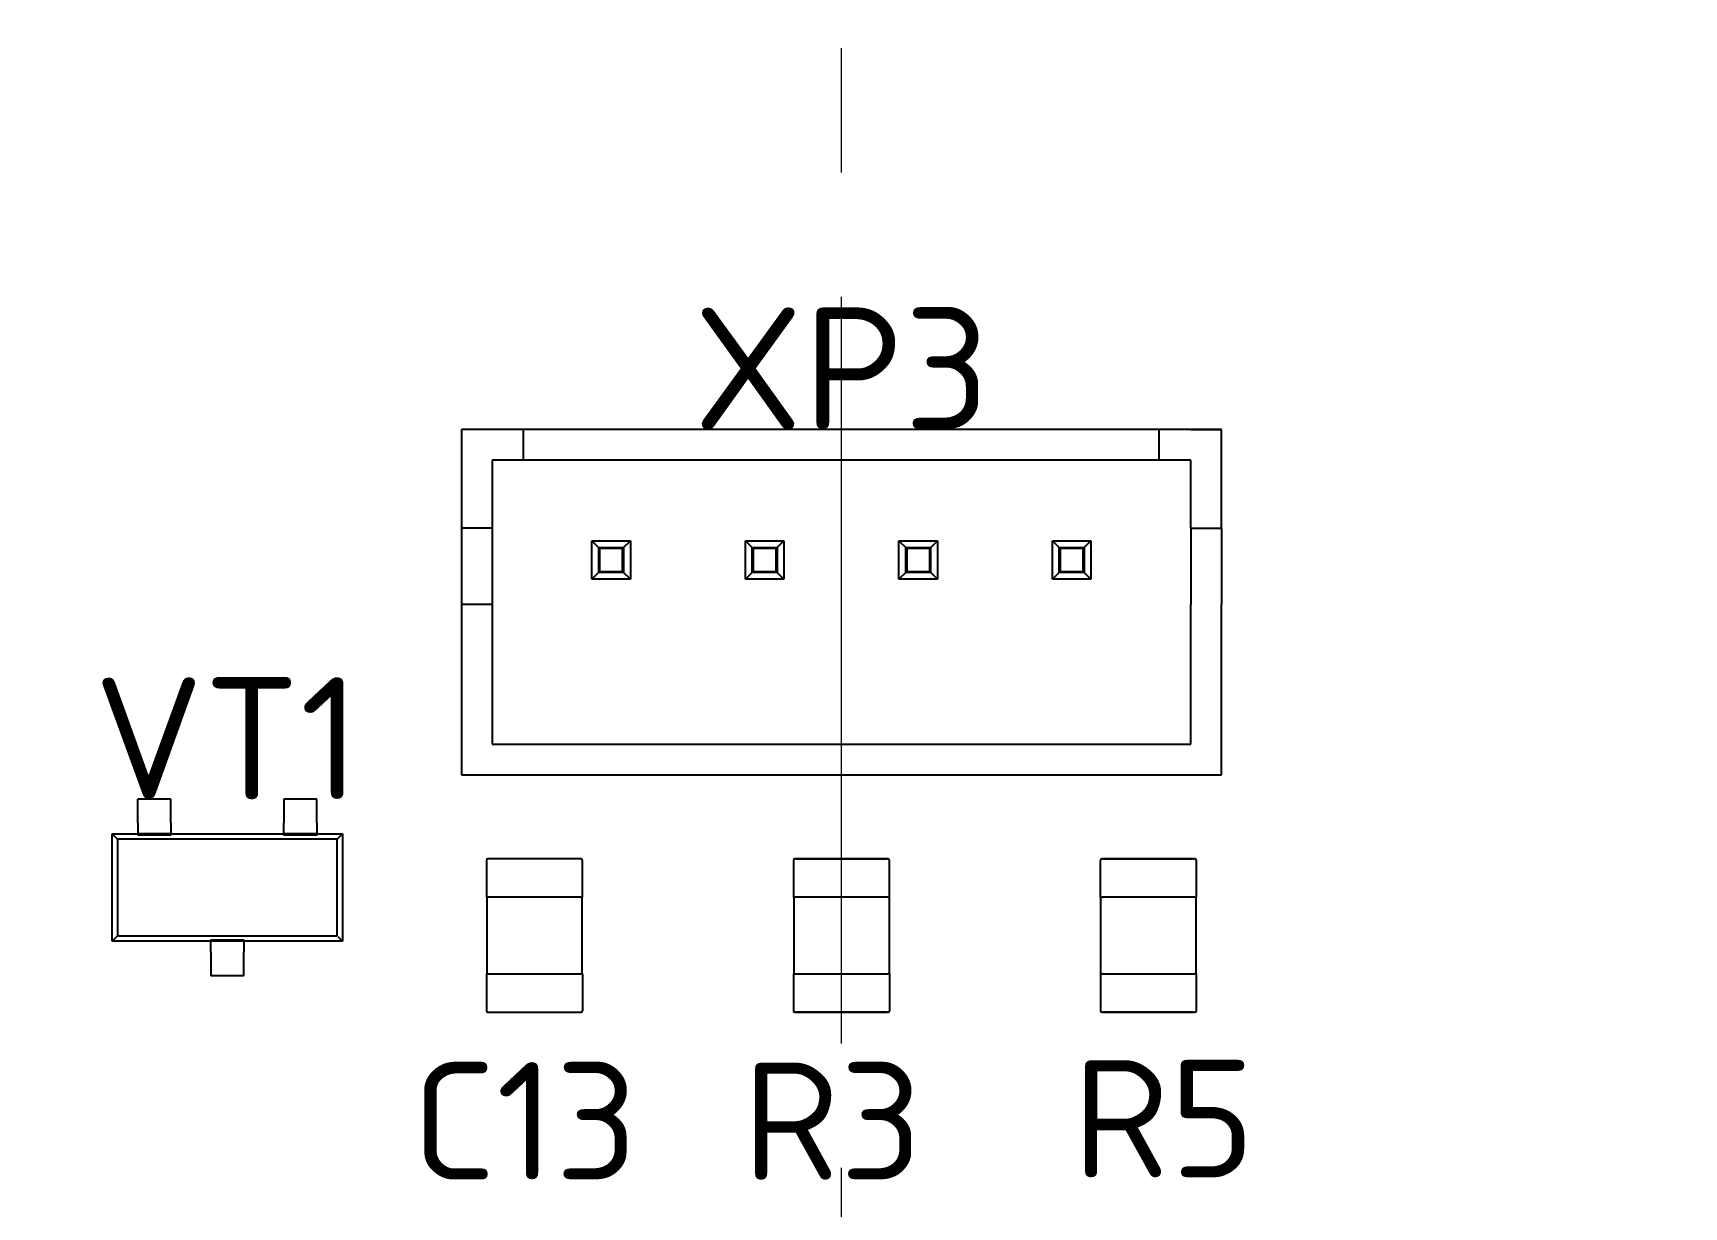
# Model space of a CAD drawing. Header units: millimetres. Extents: x -3633 to 871, y -630 to 261.
# Drawn here: x -1515.77 to -1473.66, y -273.23 to -243.27 of the extents above; entities that cross this region are included whole.
import ezdxf

# ---------------------------------------------------------------- set-up
doc = ezdxf.new("R2010")
doc.units = ezdxf.units.MM
doc.linetypes.add('CENTER2', pattern=[28.575, 19.05, -3.175, 3.175, -3.175])
for name, color, linetype, lineweight in [('Text', 7, 'Continuous', 18), ('Размерные линии', 7, 'Continuous', 15), ('Сплошная толстая основная', 7, 'Continuous', 70), ('Сплошная тонкая', 7, 'Continuous', 20)]:
    doc.layers.add(name, color=color, linetype=linetype, lineweight=lineweight)
doc.styles.add('Main', font='isocpeur.ttf', dxfattribs={"height": 3})
doc.dimstyles.new('ISO-25', dxfattribs={"dimtxt": 3, "dimasz": 4, "dimexe": 1.25, "dimexo": 0.625, "dimtad": 1, "dimtoh": 1, "dimtxsty": 'Main', "dimcen": 2.5, "dimadec": 0, "dimazin": 0, "dimtfac": 1, "dimtmove": 0, "dimatfit": 3, "dimfxl": 1, "dimarcsym": 0})

# ---------------------------------------------------------------- blocks, each defined once
blk = doc.blocks.new('*U98')
at = {"layer": 'Сплошная тонкая', "color": 0, "linetype": 'CENTER2', "transparency": 16777216}
blk.add_line((0, 21.538), (0, 111.496), dxfattribs=at)
blk = doc.blocks.new('*D110')
at = {"layer": 'Defpoints', "color": 0, "transparency": 16777216}
for p in [(-1387.458, -196.191), (-1602.838, -319.168), (-1387.458, -319.168)]:
    blk.add_point(p, dxfattribs=at)
at = {"layer": 'Размерные линии', "color": 0, "lineweight": -2, "transparency": 16777216}
for p, q in [((-1602.838, -318.543), (-1602.838, -194.941)), ((-1387.458, -318.543), (-1387.458, -194.941)), ((-1598.838, -196.191), (-1391.458, -196.191))]:
    blk.add_line(p, q, dxfattribs=at)
at = {"layer": 'Размерные линии', "color": 0, "transparency": 16777216}
for points in [[(-1598.838, -195.524), (-1598.838, -196.857), (-1602.838, -196.191)], [(-1391.458, -195.524), (-1391.458, -196.857), (-1387.458, -196.191)]]:
    blk.add_solid(points, dxfattribs=at)
at = {"layer": 'Размерные линии', "color": 0, "transparency": 16777216, "insert": (-1492.244, -194.066), "char_height": 3, "attachment_point": 5, "style": 'Main'}
blk.add_mtext('%%C110{\\H0.7x;\\S*^ ;}', dxfattribs=at)

msp = doc.modelspace()

# ---------------------------------------------------------------- linework, layer by layer
at = {"layer": 'Сплошная толстая основная', "color": 0, "linetype": 'Continuous'}
msp.add_circle((-1495.148, -319.168, 0), 107.69, dxfattribs=at)
at = {"layer": 'Сплошная тонкая', "color": 0, "linetype": 'Continuous', "lineweight": 25}
for p, q in [((-1498.329, -253.388, 0), (-1504.84, -253.388, 0)), ((-1504.84, -253.388, 0), (-1504.84, -255.903, 0)), ((-1503.254, -254.171, 0), (-1503.254, -253.388, 0)), ((-1491.966, -253.388, 0), (-1498.329, -253.388, 0)), ((-1485.456, -253.388, 0), (-1491.966, -253.388, 0)), ((-1487.041, -254.171, 0), (-1487.041, -253.388, 0)), ((-1486.239, -253.388, 0), (-1485.456, -253.388, 0)), ((-1485.456, -255.903, 0), (-1485.456, -253.388, 0)), ((-1498.329, -254.171, 0), (-1504.057, -254.171, 0)), ((-1504.057, -254.171, 0), (-1504.057, -255.903, 0)), ((-1491.966, -254.171, 0), (-1498.329, -254.171, 0)), ((-1486.239, -254.171, 0), (-1491.966, -254.171, 0)), ((-1486.239, -255.903, 0), (-1486.239, -254.171, 0)), ((-1504.84, -255.903, 0), (-1504.84, -257.855, 0)), ((-1504.057, -255.903, 0), (-1504.84, -255.903, 0)), ((-1504.057, -255.903, 0), (-1504.057, -257.855, 0)), ((-1486.239, -255.903, 0), (-1486.239, -257.855, 0)), ((-1486.239, -255.903, 0), (-1485.456, -255.903, 0)), ((-1485.456, -255.903, 0), (-1485.456, -257.855, 0)), ((-1501.511, -256.227, 0), (-1500.532, -256.227, 0)), ((-1501.511, -257.206, 0), (-1501.511, -256.227, 0)), ((-1501.511, -256.227, 0), (-1501.315, -256.423, 0)), ((-1501.339, -256.4, 0), (-1500.705, -256.4, 0)), ((-1501.339, -257.034, 0), (-1501.339, -256.4, 0)), ((-1500.728, -256.423, 0), (-1501.315, -256.423, 0)), ((-1501.315, -256.423, 0), (-1501.315, -257.01, 0)), ((-1500.532, -256.227, 0), (-1500.728, -256.423, 0)), ((-1500.728, -257.01, 0), (-1500.728, -256.423, 0)), ((-1500.705, -256.4, 0), (-1500.705, -257.034, 0)), ((-1500.532, -256.227, 0), (-1500.532, -257.206, 0)), ((-1497.595, -256.227, 0), (-1496.616, -256.227, 0)), ((-1497.595, -257.206, 0), (-1497.595, -256.227, 0)), ((-1497.595, -256.227, 0), (-1497.399, -256.423, 0)), ((-1497.423, -256.4, 0), (-1496.789, -256.4, 0)), ((-1497.423, -257.034, 0), (-1497.423, -256.4, 0)), ((-1496.812, -256.423, 0), (-1497.399, -256.423, 0)), ((-1497.399, -256.423, 0), (-1497.399, -257.01, 0)), ((-1496.616, -256.227, 0), (-1496.812, -256.423, 0)), ((-1496.812, -257.01, 0), (-1496.812, -256.423, 0)), ((-1496.789, -256.4, 0), (-1496.789, -257.034, 0)), ((-1496.616, -256.227, 0), (-1496.616, -257.206, 0)), ((-1493.679, -256.227, 0), (-1493.483, -256.423, 0)), ((-1493.679, -257.206, 0), (-1493.679, -256.227, 0)), ((-1493.679, -256.227, 0), (-1492.7, -256.227, 0)), ((-1493.507, -256.4, 0), (-1492.873, -256.4, 0)), ((-1493.507, -257.034, 0), (-1493.507, -256.4, 0)), ((-1492.896, -256.423, 0), (-1493.483, -256.423, 0)), ((-1493.483, -256.423, 0), (-1493.483, -257.01, 0)), ((-1492.7, -256.227, 0), (-1492.896, -256.423, 0)), ((-1492.896, -257.01, 0), (-1492.896, -256.423, 0)), ((-1492.873, -256.4, 0), (-1492.873, -257.034, 0)), ((-1492.7, -256.227, 0), (-1492.7, -257.206, 0)), ((-1489.763, -256.227, 0), (-1489.567, -256.423, 0)), ((-1489.763, -257.206, 0), (-1489.763, -256.227, 0)), ((-1489.763, -256.227, 0), (-1488.784, -256.227, 0)), ((-1489.591, -256.4, 0), (-1488.957, -256.4, 0)), ((-1489.591, -257.034, 0), (-1489.591, -256.4, 0)), ((-1488.98, -256.423, 0), (-1489.567, -256.423, 0)), ((-1489.567, -256.423, 0), (-1489.567, -257.01, 0)), ((-1488.784, -256.227, 0), (-1488.98, -256.423, 0)), ((-1488.98, -257.01, 0), (-1488.98, -256.423, 0)), ((-1488.957, -256.4, 0), (-1488.957, -257.034, 0)), ((-1488.784, -256.227, 0), (-1488.784, -257.206, 0)), ((-1501.315, -257.01, 0), (-1501.511, -257.206, 0)), ((-1500.532, -257.206, 0), (-1501.511, -257.206, 0)), ((-1500.705, -257.034, 0), (-1501.339, -257.034, 0)), ((-1501.315, -257.01, 0), (-1500.728, -257.01, 0)), ((-1500.728, -257.01, 0), (-1500.532, -257.206, 0)), ((-1497.399, -257.01, 0), (-1497.595, -257.206, 0)), ((-1496.616, -257.206, 0), (-1497.595, -257.206, 0)), ((-1496.789, -257.034, 0), (-1497.423, -257.034, 0)), ((-1497.399, -257.01, 0), (-1496.812, -257.01, 0)), ((-1496.812, -257.01, 0), (-1496.616, -257.206, 0)), ((-1493.483, -257.01, 0), (-1493.679, -257.206, 0)), ((-1492.7, -257.206, 0), (-1493.679, -257.206, 0)), ((-1492.873, -257.034, 0), (-1493.507, -257.034, 0)), ((-1493.483, -257.01, 0), (-1492.896, -257.01, 0)), ((-1492.896, -257.01, 0), (-1492.7, -257.206, 0)), ((-1489.567, -257.01, 0), (-1489.763, -257.206, 0)), ((-1488.784, -257.206, 0), (-1489.763, -257.206, 0)), ((-1488.957, -257.034, 0), (-1489.591, -257.034, 0)), ((-1489.567, -257.01, 0), (-1488.98, -257.01, 0)), ((-1488.98, -257.01, 0), (-1488.784, -257.206, 0)), ((-1504.057, -257.855, 0), (-1504.84, -257.855, 0)), ((-1504.84, -257.855, 0), (-1504.84, -262.199, 0)), ((-1504.057, -257.855, 0), (-1504.057, -261.416, 0)), ((-1486.239, -261.416, 0), (-1486.239, -257.855, 0)), ((-1485.456, -262.199, 0), (-1485.456, -257.855, 0)), ((-1504.057, -261.416, 0), (-1486.239, -261.416, 0)), ((-1504.84, -262.199, 0), (-1485.456, -262.199, 0)), ((-1512.252, -262.823, 0), (-1513.094, -262.823, 0)), ((-1513.094, -263.179, 0), (-1513.094, -262.823, 0)), ((-1513.094, -263.372, 0), (-1513.094, -263.179, 0)), ((-1512.252, -263.179, 0), (-1512.252, -262.823, 0)), ((-1512.252, -263.372, 0), (-1512.252, -263.179, 0)), ((-1508.531, -262.823, 0), (-1509.373, -262.823, 0)), ((-1509.373, -262.823, 0), (-1509.373, -263.179, 0)), ((-1509.373, -263.179, 0), (-1509.373, -263.372, 0)), ((-1508.531, -263.179, 0), (-1508.531, -262.823, 0)), ((-1508.531, -263.372, 0), (-1508.531, -263.179, 0)), ((-1513.094, -263.425, 0), (-1513.094, -263.372, 0)), ((-1513.094, -263.425, 0), (-1513.094, -263.737, 0)), ((-1512.252, -263.425, 0), (-1512.252, -263.372, 0)), ((-1512.252, -263.425, 0), (-1512.252, -263.737, 0)), ((-1509.373, -263.372, 0), (-1509.373, -263.425, 0)), ((-1509.373, -263.737, 0), (-1509.373, -263.425, 0)), ((-1508.531, -263.425, 0), (-1508.531, -263.372, 0)), ((-1508.531, -263.425, 0), (-1508.531, -263.737, 0)), ((-1513.749, -263.704, 0), (-1513.094, -263.704, 0)), ((-1513.611, -263.842), (-1513.749, -263.704, 0)), ((-1513.749, -266.445, 0), (-1513.749, -263.704, 0)), ((-1508.014, -263.842, 0), (-1513.611, -263.842, 0)), ((-1513.611, -263.842, 0), (-1513.611, -266.307, 0)), ((-1512.252, -263.709, 0), (-1513.094, -263.709, 0)), ((-1512.252, -263.737, 0), (-1513.094, -263.737, 0)), ((-1512.252, -263.704, 0), (-1509.373, -263.704, 0)), ((-1508.531, -263.709, 0), (-1509.373, -263.709, 0)), ((-1508.531, -263.737, 0), (-1509.373, -263.737, 0)), ((-1508.531, -263.704, 0), (-1507.875, -263.704, 0)), ((-1508.014, -263.842), (-1507.875, -263.704, 0)), ((-1508.014, -266.307, 0), (-1508.014, -263.842, 0)), ((-1507.875, -263.704, 0), (-1507.875, -266.445, 0)), ((-1504.203, -264.383, 0), (-1504.203, -265.323, 0)), ((-1501.795, -264.344, 0), (-1504.164, -264.344, 0)), ((-1501.756, -265.323, 0), (-1501.756, -264.383, 0)), ((-1496.371, -264.383, 0), (-1496.371, -265.323, 0)), ((-1493.963, -264.344, 0), (-1496.332, -264.344, 0)), ((-1496.313, -264.344, 0), (-1493.983, -264.344, 0)), ((-1493.924, -265.323, 0), (-1493.924, -264.383, 0)), ((-1488.54, -265.323, 0), (-1488.54, -264.383, 0)), ((-1486.131, -264.344, 0), (-1488.5, -264.344, 0)), ((-1488.48, -264.344, 0), (-1486.15, -264.344, 0)), ((-1486.092, -265.323, 0), (-1486.092, -264.383, 0)), ((-1504.203, -265.323, 0), (-1504.164, -265.323, 0)), ((-1504.193, -265.323, 0), (-1504.193, -267.281, 0)), ((-1501.795, -265.323, 0), (-1504.164, -265.323, 0)), ((-1501.795, -265.323, 0), (-1501.756, -265.323, 0)), ((-1501.765, -265.323, 0), (-1501.765, -267.281, 0)), ((-1496.371, -265.323, 0), (-1496.332, -265.323, 0)), ((-1496.361, -265.323, 0), (-1496.361, -267.281, 0)), ((-1493.963, -265.323, 0), (-1496.332, -265.323, 0)), ((-1493.963, -265.323, 0), (-1493.924, -265.323, 0)), ((-1493.933, -265.323, 0), (-1493.933, -267.281, 0)), ((-1488.54, -265.323, 0), (-1488.5, -265.323, 0)), ((-1488.53, -267.281, 0), (-1488.53, -265.323, 0)), ((-1486.131, -265.323, 0), (-1488.5, -265.323, 0)), ((-1486.131, -265.323, 0), (-1486.092, -265.323, 0)), ((-1486.102, -267.281, 0), (-1486.102, -265.323, 0)), ((-1513.611, -266.307, 0), (-1513.749, -266.445, 0)), ((-1511.233, -266.445, 0), (-1513.749, -266.445, 0)), ((-1513.611, -266.307, 0), (-1508.014, -266.307, 0)), ((-1511.233, -266.412, 0), (-1510.391, -266.412, 0)), ((-1511.233, -266.724, 0), (-1511.233, -266.412, 0)), ((-1511.233, -266.44, 0), (-1510.391, -266.44, 0)), ((-1510.391, -266.412, 0), (-1510.391, -266.724, 0)), ((-1507.875, -266.445, 0), (-1510.391, -266.445, 0)), ((-1507.996, -266.324), (-1507.875, -266.445, 0)), ((-1511.233, -266.724, 0), (-1511.233, -266.776, 0)), ((-1511.233, -266.776, 0), (-1511.233, -266.969, 0)), ((-1511.233, -266.969, 0), (-1511.233, -267.326, 0)), ((-1510.391, -266.776, 0), (-1510.391, -266.724, 0)), ((-1510.391, -266.969, 0), (-1510.391, -266.776, 0)), ((-1510.391, -267.326, 0), (-1510.391, -266.969, 0)), ((-1510.391, -267.326, 0), (-1511.233, -267.326, 0)), ((-1504.164, -267.281, 0), (-1504.203, -267.281, 0)), ((-1504.203, -267.281, 0), (-1504.203, -268.221, 0)), ((-1504.164, -267.281, 0), (-1501.795, -267.281, 0)), ((-1501.756, -267.281, 0), (-1501.795, -267.281, 0)), ((-1501.756, -267.281, 0), (-1501.756, -268.221, 0)), ((-1496.332, -267.281, 0), (-1496.371, -267.281, 0)), ((-1496.371, -267.281, 0), (-1496.371, -268.221, 0)), ((-1496.332, -267.281, 0), (-1493.963, -267.281, 0)), ((-1493.924, -267.281, 0), (-1493.963, -267.281, 0)), ((-1493.924, -267.281, 0), (-1493.924, -268.221, 0)), ((-1488.5, -267.281, 0), (-1488.54, -267.281, 0)), ((-1488.54, -267.281, 0), (-1488.54, -268.221, 0)), ((-1488.5, -267.281, 0), (-1486.131, -267.281, 0)), ((-1486.092, -267.281, 0), (-1486.131, -267.281, 0)), ((-1486.092, -268.221, 0), (-1486.092, -267.281, 0)), ((-1504.164, -268.26, 0), (-1501.795, -268.26, 0)), ((-1496.332, -268.26, 0), (-1493.963, -268.26, 0)), ((-1493.983, -268.26, 0), (-1496.313, -268.26, 0)), ((-1488.5, -268.26, 0), (-1486.131, -268.26, 0)), ((-1486.15, -268.26, 0), (-1488.48, -268.26, 0))]:
    msp.add_line(p, q, dxfattribs=at)
at = {"layer": 'Сплошная тонкая', "linetype": 'CENTER2'}
msp.add_circle((-1495.148, -319.168, 0), 97.9, dxfattribs=at)
at = {"layer": 'Сплошная тонкая', "color": 0, "linetype": 'Continuous', "lineweight": 25}
for centre, radius, start, end in [((-1504.164, -264.383, 0), 0.0392, 90, 180), ((-1501.795, -264.383, 0), 0.0392, 0, 90), ((-1496.332, -264.383, 0), 0.0392, 90, 180), ((-1496.313, -264.353, 0), 0.00979, 90, 106.1924), ((-1493.983, -264.353, 0), 0.00979, 73.8061, 90), ((-1493.963, -264.383, 0), 0.0392, 0, 90), ((-1488.5, -264.383, 0), 0.0392, 90, 180), ((-1486.131, -264.383, 0), 0.0392, 0, 90), ((-1504.164, -268.221, 0), 0.0392, 180, 270), ((-1501.795, -268.221, 0), 0.0392, 270, 0), ((-1496.332, -268.221, 0), 0.0392, 180, 270), ((-1496.313, -268.25, 0), 0.00979, 180, 270), ((-1493.963, -268.221, 0), 0.0392, 270, 0), ((-1488.5, -268.221, 0), 0.0392, 180, 270), ((-1486.131, -268.221, 0), 0.0392, 270, 0), ((-1488.48, -268.25, 0), 0.00979, 253.8077, 270)]:
    msp.add_arc(centre, radius, start, end, dxfattribs=at)

# ---------------------------------------------------------------- block references
at = {"layer": 'Сплошная тонкая', "linetype": 'CENTER2'}
msp.add_blockref('*U98', (-1495.148, -319.168, 0), dxfattribs=at)

# ---------------------------------------------------------------- texts
at = {"layer": 'Text', "style": 'Main'}
for s, width, heights, insert, char_height, attachment_point in [('\\pxsm1.5;XP3', 3.115, [3.115], (-1495.148, -253.388, 0), 3.115, 8), ('\\pxsm2;VT1', 12.5865, [5.092], (-1510.812, -262.825, 0), 3.115, 8), ('\\pxqc;C13', 12.5865, [0], (-1503.226, -271.031), 3, 5), ('R3', 12.5865, [0], (-1495.377, -271.031), 3, 5), ('R5', 12.5865, [0], (-1486.924, -270.97), 3, 5)]:
    msp.add_mtext_dynamic_manual_height_columns(s, width=width, gutter_width=26.7, heights=heights, dxfattribs=dict(at, insert=insert, char_height=char_height, attachment_point=attachment_point))

# ---------------------------------------------------------------- dimensions: what is measured, and where the dimension line sits
at = {"layer": 'Размерные линии'}
dim = msp.add_linear_dim(base=(-1387.458, -196.191, 0), p1=(-1602.838, -319.168, 0), p2=(-1387.458, -319.168, 0), angle=0, text='%%C110{\\H0.7x;\\S*^ ;}', dimstyle='ISO-25', override={"dimtxsty": 'Main'}, dxfattribs=at)
dim.commit()
dim.dimension.update_dxf_attribs({"geometry": '*D110', "text_midpoint": (-1492.244, -196.191, 0), "dimtype": 161})

doc.saveas('drawing.dxf')
